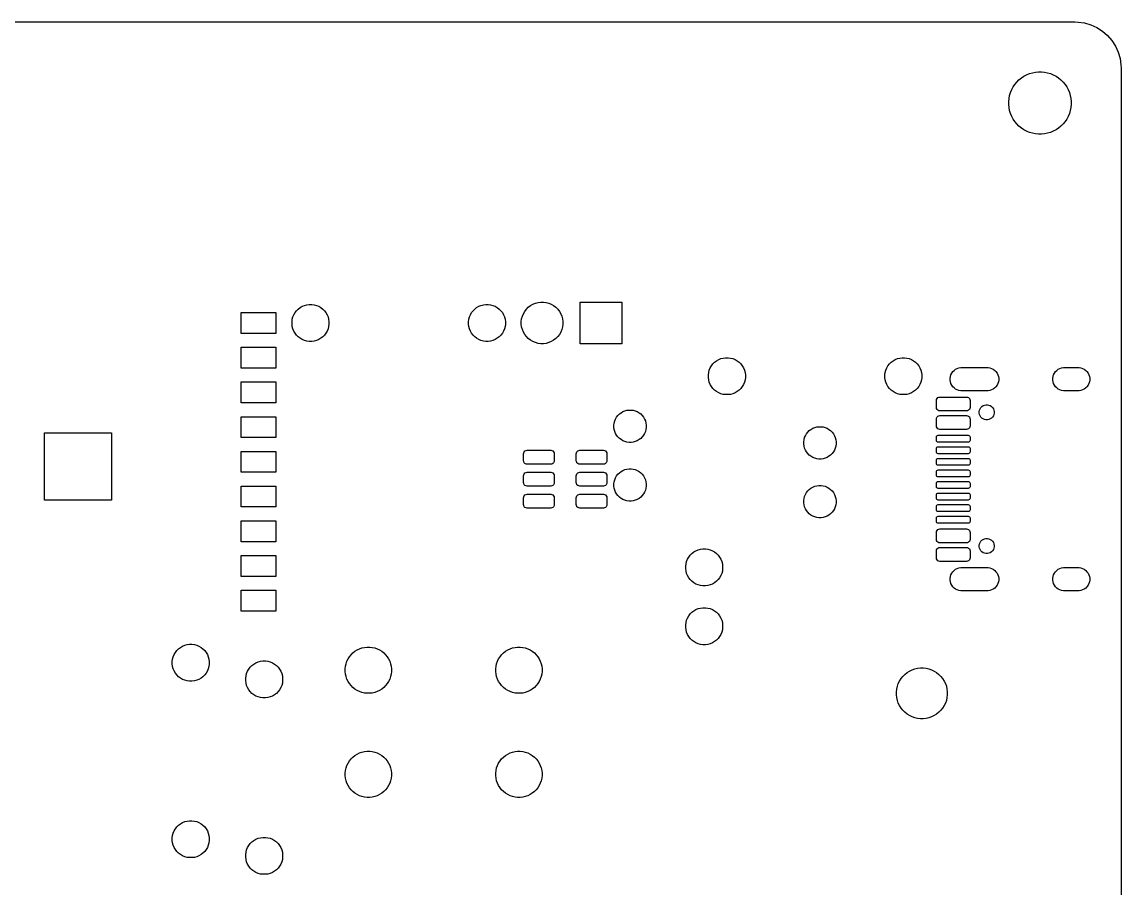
# Model space of a CAD drawing. Header units: millimetres. Extents: x 0 to 90, y 0 to 72.
# Drawn here: x 42.54 to 90, y 34.59 to 72 of the extents above; entities that cross this region are included whole.
import ezdxf

# ---------------------------------------------------------------- set-up
doc = ezdxf.new("R2010")
doc.units = ezdxf.units.MM
doc.layers.add('MASK_OPEN', color=1, linetype='CONTINUOUS')
doc.layers.add('REFERENCE', color=2, linetype='CONTINUOUS')

msp = doc.modelspace()

# ---------------------------------------------------------------- linework, layer by layer
at = {"layer": 'MASK_OPEN'}
for points in [[(86.6981, 69.8354), (86.828, 69.8095), (86.9548, 69.7711), (87.0772, 69.7204), (87.194, 69.6579), (87.3042, 69.5843), (87.4066, 69.5003), (87.5003, 69.4066), (87.5843, 69.3042), (87.6579, 69.194), (87.7204, 69.0772), (87.7711, 68.9548), (87.8095, 68.828), (87.8354, 68.6981), (87.8484, 68.5662), (87.8484, 68.4338), (87.8354, 68.3019), (87.8095, 68.172), (87.7711, 68.0452), (87.7204, 67.9228), (87.6579, 67.806), (87.5843, 67.6958), (87.5003, 67.5934), (87.4066, 67.4997), (87.3042, 67.4157), (87.194, 67.3421), (87.0772, 67.2796), (86.9548, 67.2289), (86.828, 67.1905), (86.6981, 67.1646), (86.5662, 67.1516), (86.4338, 67.1516), (86.3019, 67.1646), (86.172, 67.1905), (86.0452, 67.2289), (85.9228, 67.2796), (85.806, 67.3421), (85.6958, 67.4157), (85.5934, 67.4997), (85.4997, 67.5934), (85.4157, 67.6958), (85.3421, 67.806), (85.2796, 67.9228), (85.2289, 68.0452), (85.1905, 68.172), (85.1646, 68.3019), (85.1516, 68.4338), (85.1516, 68.5662), (85.1646, 68.6981), (85.1905, 68.828), (85.2289, 68.9548), (85.2796, 69.0772), (85.3421, 69.194), (85.4157, 69.3042), (85.4997, 69.4066), (85.5934, 69.5003), (85.6958, 69.5843), (85.806, 69.6579), (85.9228, 69.7204), (86.0452, 69.7711), (86.172, 69.8095), (86.3019, 69.8354), (86.4338, 69.8484), (86.5662, 69.8484)], [(55.1561, 59.7846), (55.2572, 59.7575), (55.3538, 59.7175), (55.4445, 59.6652), (55.5275, 59.6015), (55.6015, 59.5275), (55.6652, 59.4445), (55.7175, 59.3538), (55.7575, 59.2572), (55.7846, 59.1561), (55.7983, 59.0523), (55.7983, 58.9477), (55.7846, 58.8439), (55.7575, 58.7428), (55.7175, 58.6462), (55.6652, 58.5555), (55.6015, 58.4725), (55.5275, 58.3985), (55.4445, 58.3348), (55.3538, 58.2825), (55.2572, 58.2425), (55.1561, 58.2154), (55.0523, 58.2017), (54.9477, 58.2017), (54.8439, 58.2154), (54.7428, 58.2425), (54.6462, 58.2825), (54.5555, 58.3348), (54.4725, 58.3985), (54.3985, 58.4725), (54.3348, 58.5555), (54.2825, 58.6462), (54.2425, 58.7428), (54.2154, 58.8439), (54.2017, 58.9477), (54.2017, 59.0523), (54.2154, 59.1561), (54.2425, 59.2572), (54.2825, 59.3538), (54.3348, 59.4445), (54.3985, 59.5275), (54.4725, 59.6015), (54.5555, 59.6652), (54.6462, 59.7175), (54.7428, 59.7575), (54.8439, 59.7846), (54.9477, 59.7983), (55.0523, 59.7983)], [(62.7761, 59.7846), (62.8772, 59.7575), (62.9738, 59.7175), (63.0645, 59.6652), (63.1475, 59.6015), (63.2215, 59.5275), (63.2852, 59.4445), (63.3375, 59.3538), (63.3775, 59.2572), (63.4046, 59.1561), (63.4183, 59.0523), (63.4183, 58.9477), (63.4046, 58.8439), (63.3775, 58.7428), (63.3375, 58.6462), (63.2852, 58.5555), (63.2215, 58.4725), (63.1475, 58.3985), (63.0645, 58.3348), (62.9738, 58.2825), (62.8772, 58.2425), (62.7761, 58.2154), (62.6723, 58.2017), (62.5677, 58.2017), (62.4639, 58.2154), (62.3628, 58.2425), (62.2662, 58.2825), (62.1755, 58.3348), (62.0925, 58.3985), (62.0185, 58.4725), (61.9548, 58.5555), (61.9025, 58.6462), (61.8625, 58.7428), (61.8354, 58.8439), (61.8217, 58.9477), (61.8217, 59.0523), (61.8354, 59.1561), (61.8625, 59.2572), (61.9025, 59.3538), (61.9548, 59.4445), (62.0185, 59.5275), (62.0925, 59.6015), (62.1755, 59.6652), (62.2662, 59.7175), (62.3628, 59.7575), (62.4639, 59.7846), (62.5677, 59.7983), (62.6723, 59.7983)], [(65.1756, 59.8827), (65.2893, 59.8522), (65.3981, 59.8072), (65.5, 59.7483), (65.5934, 59.6767), (65.6767, 59.5934), (65.7483, 59.5), (65.8072, 59.3981), (65.8522, 59.2893), (65.8827, 59.1756), (65.8981, 59.0589), (65.8981, 58.9411), (65.8827, 58.8244), (65.8522, 58.7107), (65.8072, 58.6019), (65.7483, 58.5), (65.6767, 58.4066), (65.5934, 58.3233), (65.5, 58.2517), (65.3981, 58.1928), (65.2893, 58.1478), (65.1756, 58.1173), (65.0589, 58.1019), (64.9411, 58.1019), (64.8244, 58.1173), (64.7107, 58.1478), (64.6019, 58.1928), (64.5, 58.2517), (64.4066, 58.3233), (64.3233, 58.4066), (64.2517, 58.5), (64.1928, 58.6019), (64.1478, 58.7107), (64.1173, 58.8244), (64.1019, 58.9411), (64.1019, 59.0589), (64.1173, 59.1756), (64.1478, 59.2893), (64.1928, 59.3981), (64.2517, 59.5), (64.3233, 59.5934), (64.4066, 59.6767), (64.5, 59.7483), (64.6019, 59.8072), (64.7107, 59.8522), (64.8244, 59.8827), (64.9411, 59.8981), (65.0589, 59.8981)], [(68.44, 58.1), (66.64, 58.1), (66.64, 59.9), (68.44, 59.9)], [(53.5, 58.55), (52, 58.55), (52, 59.45), (53.5, 59.45)], [(53.5, 57.05), (52, 57.05), (52, 57.95), (53.5, 57.95)], [(73.1361, 57.4846), (73.2372, 57.4575), (73.3338, 57.4175), (73.4245, 57.3652), (73.5075, 57.3015), (73.5815, 57.2275), (73.6452, 57.1445), (73.6975, 57.0538), (73.7375, 56.9572), (73.7646, 56.8561), (73.7783, 56.7523), (73.7783, 56.6477), (73.7646, 56.5439), (73.7375, 56.4428), (73.6975, 56.3462), (73.6452, 56.2555), (73.5815, 56.1725), (73.5075, 56.0985), (73.4245, 56.0348), (73.3338, 55.9825), (73.2372, 55.9425), (73.1361, 55.9154), (73.0323, 55.9017), (72.9277, 55.9017), (72.8239, 55.9154), (72.7228, 55.9425), (72.6262, 55.9825), (72.5355, 56.0348), (72.4525, 56.0985), (72.3785, 56.1725), (72.3148, 56.2555), (72.2625, 56.3462), (72.2225, 56.4428), (72.1954, 56.5439), (72.1817, 56.6477), (72.1817, 56.7523), (72.1954, 56.8561), (72.2225, 56.9572), (72.2625, 57.0538), (72.3148, 57.1445), (72.3785, 57.2275), (72.4525, 57.3015), (72.5355, 57.3652), (72.6262, 57.4175), (72.7228, 57.4575), (72.8239, 57.4846), (72.9277, 57.4983), (73.0323, 57.4983)], [(80.7561, 57.4846), (80.8572, 57.4575), (80.9538, 57.4175), (81.0445, 57.3652), (81.1275, 57.3015), (81.2015, 57.2275), (81.2652, 57.1445), (81.3175, 57.0538), (81.3575, 56.9572), (81.3846, 56.8561), (81.3983, 56.7523), (81.3983, 56.6477), (81.3846, 56.5439), (81.3575, 56.4428), (81.3175, 56.3462), (81.2652, 56.2555), (81.2015, 56.1725), (81.1275, 56.0985), (81.0445, 56.0348), (80.9538, 55.9825), (80.8572, 55.9425), (80.7561, 55.9154), (80.6523, 55.9017), (80.5477, 55.9017), (80.4439, 55.9154), (80.3428, 55.9425), (80.2462, 55.9825), (80.1555, 56.0348), (80.0725, 56.0985), (79.9985, 56.1725), (79.9348, 56.2555), (79.8825, 56.3462), (79.8425, 56.4428), (79.8154, 56.5439), (79.8017, 56.6477), (79.8017, 56.7523), (79.8154, 56.8561), (79.8425, 56.9572), (79.8825, 57.0538), (79.9348, 57.1445), (79.9985, 57.2275), (80.0725, 57.3015), (80.1555, 57.3652), (80.2462, 57.4175), (80.3428, 57.4575), (80.4439, 57.4846), (80.5477, 57.4983), (80.6523, 57.4983)], [(84.2592, 57.0685), (84.3367, 57.0562), (84.4113, 57.0319), (84.4812, 56.9963), (84.5447, 56.9502), (84.6002, 56.8947), (84.6463, 56.8312), (84.6819, 56.7613), (84.7062, 56.6867), (84.7185, 56.6092), (84.7185, 56.5308), (84.7062, 56.4533), (84.6819, 56.3787), (84.6463, 56.3088), (84.6002, 56.2453), (84.5447, 56.1898), (84.4812, 56.1437), (84.4113, 56.1081), (84.3367, 56.0838), (84.2592, 56.0715), (84.22, 56.07), (83.12, 56.07), (83.0808, 56.0715), (83.0033, 56.0838), (82.9287, 56.1081), (82.8588, 56.1437), (82.7953, 56.1898), (82.7398, 56.2453), (82.6937, 56.3088), (82.6581, 56.3787), (82.6338, 56.4533), (82.6215, 56.5308), (82.6215, 56.6092), (82.6338, 56.6867), (82.6581, 56.7613), (82.6937, 56.8312), (82.7398, 56.8947), (82.7953, 56.9502), (82.8588, 56.9963), (82.9287, 57.0319), (83.0033, 57.0562), (83.0808, 57.0685), (83.12, 57.07), (84.22, 57.07)], [(88.1892, 57.0685), (88.2667, 57.0562), (88.3413, 57.0319), (88.4112, 56.9963), (88.4747, 56.9502), (88.5302, 56.8947), (88.5763, 56.8312), (88.6119, 56.7613), (88.6362, 56.6867), (88.6485, 56.6092), (88.6485, 56.5308), (88.6362, 56.4533), (88.6119, 56.3787), (88.5763, 56.3088), (88.5302, 56.2453), (88.4747, 56.1898), (88.4112, 56.1437), (88.3413, 56.1081), (88.2667, 56.0838), (88.1892, 56.0715), (88.15, 56.07), (87.55, 56.07), (87.5108, 56.0715), (87.4333, 56.0838), (87.3587, 56.1081), (87.2888, 56.1437), (87.2253, 56.1898), (87.1698, 56.2453), (87.1237, 56.3088), (87.0881, 56.3787), (87.0638, 56.4533), (87.0515, 56.5308), (87.0515, 56.6092), (87.0638, 56.6867), (87.0881, 56.7613), (87.1237, 56.8312), (87.1698, 56.8947), (87.2253, 56.9502), (87.2888, 56.9963), (87.3587, 57.0319), (87.4333, 57.0562), (87.5108, 57.0685), (87.55, 57.07), (88.15, 57.07)], [(53.5, 55.55), (52, 55.55), (52, 56.45), (53.5, 56.45)], [(83.3728, 55.7938), (83.4172, 55.7721), (83.4521, 55.7372), (83.4738, 55.6928), (83.48, 55.65), (83.48, 55.35), (83.4738, 55.3072), (83.4521, 55.2628), (83.4172, 55.2279), (83.3728, 55.2062), (83.33, 55.2), (82.18, 55.2), (82.1372, 55.2062), (82.0928, 55.2279), (82.0579, 55.2628), (82.0362, 55.3072), (82.03, 55.35), (82.03, 55.65), (82.0362, 55.6928), (82.0579, 55.7372), (82.0928, 55.7721), (82.1372, 55.7938), (82.18, 55.8), (83.33, 55.8)], [(68.9366, 55.2266), (69.025, 55.2029), (69.1096, 55.1678), (69.1889, 55.122), (69.2615, 55.0663), (69.3263, 55.0015), (69.382, 54.9289), (69.4278, 54.8496), (69.4629, 54.765), (69.4865, 54.6766), (69.4985, 54.5858), (69.4985, 54.4942), (69.4865, 54.4034), (69.4629, 54.315), (69.4278, 54.2304), (69.382, 54.1511), (69.3263, 54.0785), (69.2615, 54.0137), (69.1889, 53.958), (69.1096, 53.9122), (69.025, 53.8771), (68.9366, 53.8534), (68.8458, 53.8415), (68.7542, 53.8415), (68.6634, 53.8534), (68.575, 53.8771), (68.4904, 53.9122), (68.4111, 53.958), (68.3385, 54.0137), (68.2737, 54.0785), (68.218, 54.1511), (68.1722, 54.2304), (68.1371, 54.315), (68.1135, 54.4034), (68.1015, 54.4942), (68.1015, 54.5858), (68.1135, 54.6766), (68.1371, 54.765), (68.1722, 54.8496), (68.218, 54.9289), (68.2737, 55.0015), (68.3385, 55.0663), (68.4111, 55.122), (68.4904, 55.1678), (68.575, 55.2029), (68.6634, 55.2266), (68.7542, 55.2385), (68.8458, 55.2385)], [(84.2943, 55.451), (84.3532, 55.4266), (84.4062, 55.3912), (84.4512, 55.3462), (84.4866, 55.2932), (84.511, 55.2343), (84.5234, 55.1719), (84.5234, 55.1081), (84.511, 55.0457), (84.4866, 54.9868), (84.4512, 54.9338), (84.4062, 54.8888), (84.3532, 54.8534), (84.2943, 54.829), (84.2319, 54.8166), (84.1681, 54.8166), (84.1057, 54.829), (84.0468, 54.8534), (83.9938, 54.8888), (83.9488, 54.9338), (83.9134, 54.9868), (83.889, 55.0457), (83.8766, 55.1081), (83.8766, 55.1719), (83.889, 55.2343), (83.9134, 55.2932), (83.9488, 55.3462), (83.9938, 55.3912), (84.0468, 55.4266), (84.1057, 55.451), (84.1681, 55.4634), (84.2319, 55.4634)], [(53.5, 54.05), (52, 54.05), (52, 54.95), (53.5, 54.95)], [(83.3728, 54.9938), (83.4172, 54.9721), (83.4521, 54.9372), (83.4738, 54.8928), (83.48, 54.85), (83.48, 54.55), (83.4738, 54.5072), (83.4521, 54.4628), (83.4172, 54.4279), (83.3728, 54.4062), (83.33, 54.4), (82.18, 54.4), (82.1372, 54.4062), (82.0928, 54.4279), (82.0579, 54.4628), (82.0362, 54.5072), (82.03, 54.55), (82.03, 54.85), (82.0362, 54.8928), (82.0579, 54.9372), (82.0928, 54.9721), (82.1372, 54.9938), (82.18, 55), (83.33, 55)], [(46.41, 51.35), (43.51, 51.35), (43.51, 54.25), (46.41, 54.25)], [(77.1366, 54.5066), (77.225, 54.4829), (77.3096, 54.4478), (77.3889, 54.402), (77.4615, 54.3463), (77.5263, 54.2815), (77.582, 54.2089), (77.6278, 54.1296), (77.6629, 54.045), (77.6866, 53.9566), (77.6985, 53.8658), (77.6985, 53.7742), (77.6866, 53.6834), (77.6629, 53.595), (77.6278, 53.5104), (77.582, 53.4311), (77.5263, 53.3585), (77.4615, 53.2937), (77.3889, 53.238), (77.3096, 53.1922), (77.225, 53.1571), (77.1366, 53.1334), (77.0458, 53.1215), (76.9542, 53.1215), (76.8634, 53.1334), (76.775, 53.1571), (76.6904, 53.1922), (76.6111, 53.238), (76.5385, 53.2937), (76.4737, 53.3585), (76.418, 53.4311), (76.3722, 53.5104), (76.3371, 53.595), (76.3134, 53.6834), (76.3015, 53.7742), (76.3015, 53.8658), (76.3134, 53.9566), (76.3371, 54.045), (76.3722, 54.1296), (76.418, 54.2089), (76.4737, 54.2815), (76.5385, 54.3463), (76.6111, 54.402), (76.6904, 54.4478), (76.775, 54.4829), (76.8634, 54.5066), (76.9542, 54.5185), (77.0458, 54.5185)], [(83.4337, 54.1443), (83.458, 54.128), (83.4743, 54.1037), (83.48, 54.075), (83.48, 53.925), (83.4743, 53.8963), (83.458, 53.872), (83.4337, 53.8557), (83.405, 53.85), (82.105, 53.85), (82.0763, 53.8557), (82.052, 53.872), (82.0357, 53.8963), (82.03, 53.925), (82.03, 54.075), (82.0357, 54.1037), (82.052, 54.128), (82.0763, 54.1443), (82.105, 54.15), (83.405, 54.15)], [(83.4337, 53.6443), (83.458, 53.628), (83.4743, 53.6037), (83.48, 53.575), (83.48, 53.425), (83.4743, 53.3963), (83.458, 53.372), (83.4337, 53.3557), (83.405, 53.35), (82.105, 53.35), (82.0763, 53.3557), (82.052, 53.372), (82.0357, 53.3963), (82.03, 53.425), (82.03, 53.575), (82.0357, 53.6037), (82.052, 53.628), (82.0763, 53.6443), (82.105, 53.65), (83.405, 53.65)], [(53.5, 52.55), (52, 52.55), (52, 53.45), (53.5, 53.45)], [(65.4178, 53.4938), (65.4622, 53.4721), (65.4971, 53.4372), (65.5188, 53.3928), (65.525, 53.35), (65.525, 53.05), (65.5188, 53.0072), (65.4971, 52.9628), (65.4622, 52.9279), (65.4178, 52.9062), (65.375, 52.9), (64.35, 52.9), (64.3072, 52.9062), (64.2628, 52.9279), (64.2279, 52.9628), (64.2062, 53.0072), (64.2, 53.05), (64.2, 53.35), (64.2062, 53.3928), (64.2279, 53.4372), (64.2628, 53.4721), (64.3072, 53.4938), (64.35, 53.5), (65.375, 53.5)], [(67.6928, 53.4938), (67.7372, 53.4721), (67.7721, 53.4372), (67.7938, 53.3928), (67.8, 53.35), (67.8, 53.05), (67.7938, 53.0072), (67.7721, 52.9628), (67.7372, 52.9279), (67.6928, 52.9062), (67.65, 52.9), (66.625, 52.9), (66.5822, 52.9062), (66.5378, 52.9279), (66.5029, 52.9628), (66.4812, 53.0072), (66.475, 53.05), (66.475, 53.35), (66.4812, 53.3928), (66.5029, 53.4372), (66.5378, 53.4721), (66.5822, 53.4938), (66.625, 53.5), (67.65, 53.5)], [(68.9366, 52.6865), (69.025, 52.6629), (69.1096, 52.6278), (69.1889, 52.582), (69.2615, 52.5263), (69.3263, 52.4615), (69.382, 52.3889), (69.4278, 52.3096), (69.4629, 52.225), (69.4865, 52.1366), (69.4985, 52.0458), (69.4985, 51.9542), (69.4865, 51.8634), (69.4629, 51.775), (69.4278, 51.6904), (69.382, 51.6111), (69.3263, 51.5385), (69.2615, 51.4737), (69.1889, 51.418), (69.1096, 51.3722), (69.025, 51.3371), (68.9366, 51.3135), (68.8458, 51.3015), (68.7542, 51.3015), (68.6634, 51.3135), (68.575, 51.3371), (68.4904, 51.3722), (68.4111, 51.418), (68.3385, 51.4737), (68.2737, 51.5385), (68.218, 51.6111), (68.1722, 51.6904), (68.1371, 51.775), (68.1135, 51.8634), (68.1015, 51.9542), (68.1015, 52.0458), (68.1135, 52.1366), (68.1371, 52.225), (68.1722, 52.3096), (68.218, 52.3889), (68.2737, 52.4615), (68.3385, 52.5263), (68.4111, 52.582), (68.4904, 52.6278), (68.575, 52.6629), (68.6634, 52.6865), (68.7542, 52.6985), (68.8458, 52.6985)], [(83.4337, 53.1443), (83.458, 53.128), (83.4743, 53.1037), (83.48, 53.075), (83.48, 52.925), (83.4743, 52.8963), (83.458, 52.872), (83.4337, 52.8557), (83.405, 52.85), (82.105, 52.85), (82.0763, 52.8557), (82.052, 52.872), (82.0357, 52.8963), (82.03, 52.925), (82.03, 53.075), (82.0357, 53.1037), (82.052, 53.128), (82.0763, 53.1443), (82.105, 53.15), (83.405, 53.15)], [(65.4178, 52.5438), (65.4622, 52.5221), (65.4971, 52.4872), (65.5188, 52.4428), (65.525, 52.4), (65.525, 52.1), (65.5188, 52.0572), (65.4971, 52.0128), (65.4622, 51.9779), (65.4178, 51.9562), (65.375, 51.95), (64.35, 51.95), (64.3072, 51.9562), (64.2628, 51.9779), (64.2279, 52.0128), (64.2062, 52.0572), (64.2, 52.1), (64.2, 52.4), (64.2062, 52.4428), (64.2279, 52.4872), (64.2628, 52.5221), (64.3072, 52.5438), (64.35, 52.55), (65.375, 52.55)], [(67.6928, 52.5438), (67.7372, 52.5221), (67.7721, 52.4872), (67.7938, 52.4428), (67.8, 52.4), (67.8, 52.1), (67.7938, 52.0572), (67.7721, 52.0128), (67.7372, 51.9779), (67.6928, 51.9562), (67.65, 51.95), (66.625, 51.95), (66.5822, 51.9562), (66.5378, 51.9779), (66.5029, 52.0128), (66.4812, 52.0572), (66.475, 52.1), (66.475, 52.4), (66.4812, 52.4428), (66.5029, 52.4872), (66.5378, 52.5221), (66.5822, 52.5438), (66.625, 52.55), (67.65, 52.55)], [(83.4337, 52.6443), (83.458, 52.628), (83.4743, 52.6037), (83.48, 52.575), (83.48, 52.425), (83.4743, 52.3963), (83.458, 52.372), (83.4337, 52.3557), (83.405, 52.35), (82.105, 52.35), (82.0763, 52.3557), (82.052, 52.372), (82.0357, 52.3963), (82.03, 52.425), (82.03, 52.575), (82.0357, 52.6037), (82.052, 52.628), (82.0763, 52.6443), (82.105, 52.65), (83.405, 52.65)], [(53.5, 51.05), (52, 51.05), (52, 51.95), (53.5, 51.95)], [(77.1366, 51.9665), (77.225, 51.9429), (77.3096, 51.9078), (77.3889, 51.862), (77.4615, 51.8063), (77.5263, 51.7415), (77.582, 51.6689), (77.6278, 51.5896), (77.6629, 51.505), (77.6866, 51.4166), (77.6985, 51.3258), (77.6985, 51.2342), (77.6866, 51.1434), (77.6629, 51.055), (77.6278, 50.9704), (77.582, 50.8911), (77.5263, 50.8185), (77.4615, 50.7537), (77.3889, 50.698), (77.3096, 50.6522), (77.225, 50.6171), (77.1366, 50.5935), (77.0458, 50.5815), (76.9542, 50.5815), (76.8634, 50.5935), (76.775, 50.6171), (76.6904, 50.6522), (76.6111, 50.698), (76.5385, 50.7537), (76.4737, 50.8185), (76.418, 50.8911), (76.3722, 50.9704), (76.3371, 51.055), (76.3134, 51.1434), (76.3015, 51.2342), (76.3015, 51.3258), (76.3134, 51.4166), (76.3371, 51.505), (76.3722, 51.5896), (76.418, 51.6689), (76.4737, 51.7415), (76.5385, 51.8063), (76.6111, 51.862), (76.6904, 51.9078), (76.775, 51.9429), (76.8634, 51.9665), (76.9542, 51.9785), (77.0458, 51.9785)], [(83.4337, 52.1443), (83.458, 52.128), (83.4743, 52.1037), (83.48, 52.075), (83.48, 51.925), (83.4743, 51.8963), (83.458, 51.872), (83.4337, 51.8557), (83.405, 51.85), (82.105, 51.85), (82.0763, 51.8557), (82.052, 51.872), (82.0357, 51.8963), (82.03, 51.925), (82.03, 52.075), (82.0357, 52.1037), (82.052, 52.128), (82.0763, 52.1443), (82.105, 52.15), (83.405, 52.15)], [(65.4178, 51.5938), (65.4622, 51.5721), (65.4971, 51.5372), (65.5188, 51.4928), (65.525, 51.45), (65.525, 51.15), (65.5188, 51.1072), (65.4971, 51.0628), (65.4622, 51.0279), (65.4178, 51.0062), (65.375, 51), (64.35, 51), (64.3072, 51.0062), (64.2628, 51.0279), (64.2279, 51.0628), (64.2062, 51.1072), (64.2, 51.15), (64.2, 51.45), (64.2062, 51.4928), (64.2279, 51.5372), (64.2628, 51.5721), (64.3072, 51.5938), (64.35, 51.6), (65.375, 51.6)], [(67.6928, 51.5938), (67.7372, 51.5721), (67.7721, 51.5372), (67.7938, 51.4928), (67.8, 51.45), (67.8, 51.15), (67.7938, 51.1072), (67.7721, 51.0628), (67.7372, 51.0279), (67.6928, 51.0062), (67.65, 51), (66.625, 51), (66.5822, 51.0062), (66.5378, 51.0279), (66.5029, 51.0628), (66.4812, 51.1072), (66.475, 51.15), (66.475, 51.45), (66.4812, 51.4928), (66.5029, 51.5372), (66.5378, 51.5721), (66.5822, 51.5938), (66.625, 51.6), (67.65, 51.6)], [(83.4337, 51.6443), (83.458, 51.628), (83.4743, 51.6037), (83.48, 51.575), (83.48, 51.425), (83.4743, 51.3963), (83.458, 51.372), (83.4337, 51.3557), (83.405, 51.35), (82.105, 51.35), (82.0763, 51.3557), (82.052, 51.372), (82.0357, 51.3963), (82.03, 51.425), (82.03, 51.575), (82.0357, 51.6037), (82.052, 51.628), (82.0763, 51.6443), (82.105, 51.65), (83.405, 51.65)], [(83.4337, 51.1443), (83.458, 51.128), (83.4743, 51.1037), (83.48, 51.075), (83.48, 50.925), (83.4743, 50.8963), (83.458, 50.872), (83.4337, 50.8557), (83.405, 50.85), (82.105, 50.85), (82.0763, 50.8557), (82.052, 50.872), (82.0357, 50.8963), (82.03, 50.925), (82.03, 51.075), (82.0357, 51.1037), (82.052, 51.128), (82.0763, 51.1443), (82.105, 51.15), (83.405, 51.15)], [(53.5, 49.55), (52, 49.55), (52, 50.45), (53.5, 50.45)], [(83.4337, 50.6443), (83.458, 50.628), (83.4743, 50.6037), (83.48, 50.575), (83.48, 50.425), (83.4743, 50.3963), (83.458, 50.372), (83.4337, 50.3557), (83.405, 50.35), (82.105, 50.35), (82.0763, 50.3557), (82.052, 50.372), (82.0357, 50.3963), (82.03, 50.425), (82.03, 50.575), (82.0357, 50.6037), (82.052, 50.628), (82.0763, 50.6443), (82.105, 50.65), (83.405, 50.65)], [(83.3728, 50.0938), (83.4172, 50.0721), (83.4521, 50.0372), (83.4738, 49.9928), (83.48, 49.95), (83.48, 49.65), (83.4738, 49.6072), (83.4521, 49.5628), (83.4172, 49.5279), (83.3728, 49.5062), (83.33, 49.5), (82.18, 49.5), (82.1372, 49.5062), (82.0928, 49.5279), (82.0579, 49.5628), (82.0362, 49.6072), (82.03, 49.65), (82.03, 49.95), (82.0362, 49.9928), (82.0579, 50.0372), (82.0928, 50.0721), (82.1372, 50.0938), (82.18, 50.1), (83.33, 50.1)], [(84.2943, 49.671), (84.3532, 49.6466), (84.4062, 49.6112), (84.4512, 49.5662), (84.4866, 49.5132), (84.511, 49.4543), (84.5234, 49.3919), (84.5234, 49.3281), (84.511, 49.2657), (84.4866, 49.2068), (84.4512, 49.1538), (84.4062, 49.1088), (84.3532, 49.0734), (84.2943, 49.049), (84.2319, 49.0366), (84.1681, 49.0366), (84.1057, 49.049), (84.0468, 49.0734), (83.9938, 49.1088), (83.9488, 49.1538), (83.9134, 49.2068), (83.889, 49.2657), (83.8766, 49.3281), (83.8766, 49.3919), (83.889, 49.4543), (83.9134, 49.5132), (83.9488, 49.5662), (83.9938, 49.6112), (84.0468, 49.6466), (84.1057, 49.671), (84.1681, 49.6834), (84.2319, 49.6834)], [(53.5, 48.05), (52, 48.05), (52, 48.95), (53.5, 48.95)], [(72.1561, 49.2246), (72.2572, 49.1975), (72.3538, 49.1575), (72.4445, 49.1052), (72.5275, 49.0415), (72.6015, 48.9675), (72.6652, 48.8845), (72.7175, 48.7938), (72.7575, 48.6972), (72.7846, 48.5961), (72.7983, 48.4923), (72.7983, 48.3877), (72.7846, 48.2839), (72.7575, 48.1828), (72.7175, 48.0862), (72.6652, 47.9955), (72.6015, 47.9125), (72.5275, 47.8385), (72.4445, 47.7748), (72.3538, 47.7225), (72.2572, 47.6825), (72.1561, 47.6554), (72.0523, 47.6417), (71.9477, 47.6417), (71.8439, 47.6554), (71.7428, 47.6825), (71.6462, 47.7225), (71.5555, 47.7748), (71.4725, 47.8385), (71.3985, 47.9125), (71.3348, 47.9955), (71.2825, 48.0862), (71.2425, 48.1828), (71.2154, 48.2839), (71.2017, 48.3877), (71.2017, 48.4923), (71.2154, 48.5961), (71.2425, 48.6972), (71.2825, 48.7938), (71.3348, 48.8845), (71.3985, 48.9675), (71.4725, 49.0415), (71.5555, 49.1052), (71.6462, 49.1575), (71.7428, 49.1975), (71.8439, 49.2246), (71.9477, 49.2383), (72.0523, 49.2383)], [(83.3728, 49.2938), (83.4172, 49.2721), (83.4521, 49.2372), (83.4738, 49.1928), (83.48, 49.15), (83.48, 48.85), (83.4738, 48.8072), (83.4521, 48.7628), (83.4172, 48.7279), (83.3728, 48.7062), (83.33, 48.7), (82.18, 48.7), (82.1372, 48.7062), (82.0928, 48.7279), (82.0579, 48.7628), (82.0362, 48.8072), (82.03, 48.85), (82.03, 49.15), (82.0362, 49.1928), (82.0579, 49.2372), (82.0928, 49.2721), (82.1372, 49.2938), (82.18, 49.3), (83.33, 49.3)], [(84.2592, 48.4285), (84.3367, 48.4162), (84.4113, 48.3919), (84.4812, 48.3563), (84.5447, 48.3102), (84.6002, 48.2547), (84.6463, 48.1912), (84.6819, 48.1213), (84.7062, 48.0467), (84.7185, 47.9692), (84.7185, 47.8908), (84.7062, 47.8133), (84.6819, 47.7387), (84.6463, 47.6688), (84.6002, 47.6053), (84.5447, 47.5498), (84.4812, 47.5037), (84.4113, 47.4681), (84.3367, 47.4438), (84.2592, 47.4315), (84.22, 47.43), (83.12, 47.43), (83.0808, 47.4315), (83.0033, 47.4438), (82.9287, 47.4681), (82.8588, 47.5037), (82.7953, 47.5498), (82.7398, 47.6053), (82.6937, 47.6688), (82.6581, 47.7387), (82.6338, 47.8133), (82.6215, 47.8908), (82.6215, 47.9692), (82.6338, 48.0467), (82.6581, 48.1213), (82.6937, 48.1912), (82.7398, 48.2547), (82.7953, 48.3102), (82.8588, 48.3563), (82.9287, 48.3919), (83.0033, 48.4162), (83.0808, 48.4285), (83.12, 48.43), (84.22, 48.43)], [(88.1892, 48.4285), (88.2667, 48.4162), (88.3413, 48.3919), (88.4112, 48.3563), (88.4747, 48.3102), (88.5302, 48.2547), (88.5763, 48.1912), (88.6119, 48.1213), (88.6362, 48.0467), (88.6485, 47.9692), (88.6485, 47.8908), (88.6362, 47.8133), (88.6119, 47.7387), (88.5763, 47.6688), (88.5302, 47.6053), (88.4747, 47.5498), (88.4112, 47.5037), (88.3413, 47.4681), (88.2667, 47.4438), (88.1892, 47.4315), (88.15, 47.43), (87.55, 47.43), (87.5108, 47.4315), (87.4333, 47.4438), (87.3587, 47.4681), (87.2888, 47.5037), (87.2253, 47.5498), (87.1698, 47.6053), (87.1237, 47.6688), (87.0881, 47.7387), (87.0638, 47.8133), (87.0515, 47.8908), (87.0515, 47.9692), (87.0638, 48.0467), (87.0881, 48.1213), (87.1237, 48.1912), (87.1698, 48.2547), (87.2253, 48.3102), (87.2888, 48.3563), (87.3587, 48.3919), (87.4333, 48.4162), (87.5108, 48.4285), (87.55, 48.43), (88.15, 48.43)], [(53.5, 46.55), (52, 46.55), (52, 47.45), (53.5, 47.45)], [(72.1561, 46.6846), (72.2572, 46.6575), (72.3538, 46.6175), (72.4445, 46.5652), (72.5275, 46.5015), (72.6015, 46.4275), (72.6652, 46.3445), (72.7175, 46.2538), (72.7575, 46.1572), (72.7846, 46.0561), (72.7983, 45.9523), (72.7983, 45.8477), (72.7846, 45.7439), (72.7575, 45.6428), (72.7175, 45.5462), (72.6652, 45.4555), (72.6015, 45.3725), (72.5275, 45.2985), (72.4445, 45.2348), (72.3538, 45.1825), (72.2572, 45.1425), (72.1561, 45.1154), (72.0523, 45.1017), (71.9477, 45.1017), (71.8439, 45.1154), (71.7428, 45.1425), (71.6462, 45.1825), (71.5555, 45.2348), (71.4725, 45.2985), (71.3985, 45.3725), (71.3348, 45.4555), (71.2825, 45.5462), (71.2425, 45.6428), (71.2154, 45.7439), (71.2017, 45.8477), (71.2017, 45.9523), (71.2154, 46.0561), (71.2425, 46.1572), (71.2825, 46.2538), (71.3348, 46.3445), (71.3985, 46.4275), (71.4725, 46.5015), (71.5555, 46.5652), (71.6462, 46.6175), (71.7428, 46.6575), (71.8439, 46.6846), (71.9477, 46.6983), (72.0523, 46.6983)], [(49.9861, 45.1046), (50.0872, 45.0775), (50.1838, 45.0375), (50.2745, 44.9852), (50.3575, 44.9215), (50.4315, 44.8475), (50.4952, 44.7645), (50.5475, 44.6738), (50.5875, 44.5772), (50.6146, 44.4761), (50.6283, 44.3723), (50.6283, 44.2677), (50.6146, 44.1639), (50.5875, 44.0628), (50.5475, 43.9662), (50.4952, 43.8755), (50.4315, 43.7925), (50.3575, 43.7185), (50.2745, 43.6548), (50.1838, 43.6025), (50.0872, 43.5625), (49.9861, 43.5354), (49.8823, 43.5217), (49.7777, 43.5217), (49.6739, 43.5354), (49.5728, 43.5625), (49.4762, 43.6025), (49.3855, 43.6548), (49.3025, 43.7185), (49.2285, 43.7925), (49.1648, 43.8755), (49.1125, 43.9662), (49.0725, 44.0628), (49.0454, 44.1639), (49.0317, 44.2677), (49.0317, 44.3723), (49.0454, 44.4761), (49.0725, 44.5772), (49.1125, 44.6738), (49.1648, 44.7645), (49.2285, 44.8475), (49.3025, 44.9215), (49.3855, 44.9852), (49.4762, 45.0375), (49.5728, 45.0775), (49.6739, 45.1046), (49.7777, 45.1183), (49.8823, 45.1183)], [(57.6675, 44.9859), (57.7768, 44.9609), (57.8827, 44.9239), (57.9837, 44.8752), (58.0787, 44.8156), (58.1663, 44.7456), (58.2456, 44.6663), (58.3156, 44.5787), (58.3752, 44.4837), (58.4239, 44.3827), (58.4609, 44.2768), (58.4859, 44.1675), (58.4984, 44.0561), (58.4984, 43.9439), (58.4859, 43.8325), (58.4609, 43.7232), (58.4239, 43.6173), (58.3752, 43.5163), (58.3156, 43.4213), (58.2456, 43.3337), (58.1663, 43.2544), (58.0787, 43.1844), (57.9837, 43.1248), (57.8827, 43.0761), (57.7768, 43.0391), (57.6675, 43.0141), (57.5561, 43.0016), (57.4439, 43.0016), (57.3325, 43.0141), (57.2232, 43.0391), (57.1173, 43.0761), (57.0163, 43.1248), (56.9213, 43.1844), (56.8337, 43.2544), (56.7544, 43.3337), (56.6844, 43.4213), (56.6248, 43.5163), (56.5761, 43.6173), (56.5391, 43.7232), (56.5141, 43.8325), (56.5016, 43.9439), (56.5016, 44.0561), (56.5141, 44.1675), (56.5391, 44.2768), (56.5761, 44.3827), (56.6248, 44.4837), (56.6844, 44.5787), (56.7544, 44.6663), (56.8337, 44.7456), (56.9213, 44.8156), (57.0163, 44.8752), (57.1173, 44.9239), (57.2232, 44.9609), (57.3325, 44.9859), (57.4439, 44.9984), (57.5561, 44.9984)], [(64.1675, 44.9859), (64.2768, 44.9609), (64.3827, 44.9239), (64.4837, 44.8752), (64.5787, 44.8156), (64.6663, 44.7456), (64.7456, 44.6663), (64.8156, 44.5787), (64.8752, 44.4837), (64.9239, 44.3827), (64.9609, 44.2768), (64.9859, 44.1675), (64.9984, 44.0561), (64.9984, 43.9439), (64.9859, 43.8325), (64.9609, 43.7232), (64.9239, 43.6173), (64.8752, 43.5163), (64.8156, 43.4213), (64.7456, 43.3337), (64.6663, 43.2544), (64.5787, 43.1844), (64.4837, 43.1248), (64.3827, 43.0761), (64.2768, 43.0391), (64.1675, 43.0141), (64.0561, 43.0016), (63.9439, 43.0016), (63.8325, 43.0141), (63.7232, 43.0391), (63.6173, 43.0761), (63.5163, 43.1248), (63.4213, 43.1844), (63.3337, 43.2544), (63.2544, 43.3337), (63.1844, 43.4213), (63.1248, 43.5163), (63.0761, 43.6173), (63.0391, 43.7232), (63.0141, 43.8325), (63.0016, 43.9439), (63.0016, 44.0561), (63.0141, 44.1675), (63.0391, 44.2768), (63.0761, 44.3827), (63.1248, 44.4837), (63.1844, 44.5787), (63.2544, 44.6663), (63.3337, 44.7456), (63.4213, 44.8156), (63.5163, 44.8752), (63.6173, 44.9239), (63.7232, 44.9609), (63.8325, 44.9859), (63.9439, 44.9984), (64.0561, 44.9984)], [(53.1561, 44.3846), (53.2572, 44.3575), (53.3538, 44.3175), (53.4445, 44.2652), (53.5275, 44.2015), (53.6015, 44.1275), (53.6652, 44.0445), (53.7175, 43.9538), (53.7575, 43.8572), (53.7846, 43.7561), (53.7983, 43.6523), (53.7983, 43.5477), (53.7846, 43.4439), (53.7575, 43.3428), (53.7175, 43.2462), (53.6652, 43.1555), (53.6015, 43.0725), (53.5275, 42.9985), (53.4445, 42.9348), (53.3538, 42.8825), (53.2572, 42.8425), (53.1561, 42.8154), (53.0523, 42.8017), (52.9477, 42.8017), (52.8439, 42.8154), (52.7428, 42.8425), (52.6462, 42.8825), (52.5555, 42.9348), (52.4725, 42.9985), (52.3985, 43.0725), (52.3348, 43.1555), (52.2825, 43.2462), (52.2425, 43.3428), (52.2154, 43.4439), (52.2017, 43.5477), (52.2017, 43.6523), (52.2154, 43.7561), (52.2425, 43.8572), (52.2825, 43.9538), (52.3348, 44.0445), (52.3985, 44.1275), (52.4725, 44.2015), (52.5555, 44.2652), (52.6462, 44.3175), (52.7428, 44.3575), (52.8439, 44.3846), (52.9477, 44.3983), (53.0523, 44.3983)], [(81.5843, 44.0845), (81.7045, 44.057), (81.821, 44.0163), (81.9321, 43.9627), (82.0365, 43.8971), (82.133, 43.8202), (82.2202, 43.733), (82.2971, 43.6365), (82.3627, 43.5321), (82.4163, 43.421), (82.457, 43.3045), (82.4845, 43.1843), (82.4983, 43.0617), (82.4983, 42.9383), (82.4845, 42.8157), (82.457, 42.6955), (82.4163, 42.579), (82.3627, 42.4679), (82.2971, 42.3635), (82.2202, 42.267), (82.133, 42.1798), (82.0365, 42.1029), (81.9321, 42.0373), (81.821, 41.9837), (81.7045, 41.943), (81.5843, 41.9155), (81.4617, 41.9017), (81.3383, 41.9017), (81.2157, 41.9155), (81.0955, 41.943), (80.979, 41.9837), (80.8679, 42.0373), (80.7635, 42.1029), (80.667, 42.1798), (80.5798, 42.267), (80.5029, 42.3635), (80.4373, 42.4679), (80.3837, 42.579), (80.343, 42.6955), (80.3155, 42.8157), (80.3017, 42.9383), (80.3017, 43.0617), (80.3155, 43.1843), (80.343, 43.3045), (80.3837, 43.421), (80.4373, 43.5321), (80.5029, 43.6365), (80.5798, 43.733), (80.667, 43.8202), (80.7635, 43.8971), (80.8679, 43.9627), (80.979, 44.0163), (81.0955, 44.057), (81.2157, 44.0845), (81.3383, 44.0983), (81.4617, 44.0983)], [(57.6675, 40.4859), (57.7768, 40.4609), (57.8827, 40.4239), (57.9837, 40.3752), (58.0787, 40.3156), (58.1663, 40.2456), (58.2456, 40.1663), (58.3156, 40.0787), (58.3752, 39.9837), (58.4239, 39.8827), (58.4609, 39.7768), (58.4859, 39.6675), (58.4984, 39.5561), (58.4984, 39.4439), (58.4859, 39.3325), (58.4609, 39.2232), (58.4239, 39.1173), (58.3752, 39.0163), (58.3156, 38.9213), (58.2456, 38.8337), (58.1663, 38.7544), (58.0787, 38.6844), (57.9837, 38.6248), (57.8827, 38.5761), (57.7768, 38.5391), (57.6675, 38.5141), (57.5561, 38.5016), (57.4439, 38.5016), (57.3325, 38.5141), (57.2232, 38.5391), (57.1173, 38.5761), (57.0163, 38.6248), (56.9213, 38.6844), (56.8337, 38.7544), (56.7544, 38.8337), (56.6844, 38.9213), (56.6248, 39.0163), (56.5761, 39.1173), (56.5391, 39.2232), (56.5141, 39.3325), (56.5016, 39.4439), (56.5016, 39.5561), (56.5141, 39.6675), (56.5391, 39.7768), (56.5761, 39.8827), (56.6248, 39.9837), (56.6844, 40.0787), (56.7544, 40.1663), (56.8337, 40.2456), (56.9213, 40.3156), (57.0163, 40.3752), (57.1173, 40.4239), (57.2232, 40.4609), (57.3325, 40.4859), (57.4439, 40.4984), (57.5561, 40.4984)], [(64.1675, 40.4859), (64.2768, 40.4609), (64.3827, 40.4239), (64.4837, 40.3752), (64.5787, 40.3156), (64.6663, 40.2456), (64.7456, 40.1663), (64.8156, 40.0787), (64.8752, 39.9837), (64.9239, 39.8827), (64.9609, 39.7768), (64.9859, 39.6675), (64.9984, 39.5561), (64.9984, 39.4439), (64.9859, 39.3325), (64.9609, 39.2232), (64.9239, 39.1173), (64.8752, 39.0163), (64.8156, 38.9213), (64.7456, 38.8337), (64.6663, 38.7544), (64.5787, 38.6844), (64.4837, 38.6248), (64.3827, 38.5761), (64.2768, 38.5391), (64.1675, 38.5141), (64.0561, 38.5016), (63.9439, 38.5016), (63.8325, 38.5141), (63.7232, 38.5391), (63.6173, 38.5761), (63.5163, 38.6248), (63.4213, 38.6844), (63.3337, 38.7544), (63.2544, 38.8337), (63.1844, 38.9213), (63.1248, 39.0163), (63.0761, 39.1173), (63.0391, 39.2232), (63.0141, 39.3325), (63.0016, 39.4439), (63.0016, 39.5561), (63.0141, 39.6675), (63.0391, 39.7768), (63.0761, 39.8827), (63.1248, 39.9837), (63.1844, 40.0787), (63.2544, 40.1663), (63.3337, 40.2456), (63.4213, 40.3156), (63.5163, 40.3752), (63.6173, 40.4239), (63.7232, 40.4609), (63.8325, 40.4859), (63.9439, 40.4984), (64.0561, 40.4984)], [(49.9861, 37.4846), (50.0872, 37.4575), (50.1838, 37.4175), (50.2745, 37.3652), (50.3575, 37.3015), (50.4315, 37.2275), (50.4952, 37.1445), (50.5475, 37.0538), (50.5875, 36.9572), (50.6146, 36.8561), (50.6283, 36.7523), (50.6283, 36.6477), (50.6146, 36.5439), (50.5875, 36.4428), (50.5475, 36.3462), (50.4952, 36.2555), (50.4315, 36.1725), (50.3575, 36.0985), (50.2745, 36.0348), (50.1838, 35.9825), (50.0872, 35.9425), (49.9861, 35.9154), (49.8823, 35.9017), (49.7777, 35.9017), (49.6739, 35.9154), (49.5728, 35.9425), (49.4762, 35.9825), (49.3855, 36.0348), (49.3025, 36.0985), (49.2285, 36.1725), (49.1648, 36.2555), (49.1125, 36.3462), (49.0725, 36.4428), (49.0454, 36.5439), (49.0317, 36.6477), (49.0317, 36.7523), (49.0454, 36.8561), (49.0725, 36.9572), (49.1125, 37.0538), (49.1648, 37.1445), (49.2285, 37.2275), (49.3025, 37.3015), (49.3855, 37.3652), (49.4762, 37.4175), (49.5728, 37.4575), (49.6739, 37.4846), (49.7777, 37.4983), (49.8823, 37.4983)], [(53.1561, 36.7646), (53.2572, 36.7375), (53.3538, 36.6975), (53.4445, 36.6452), (53.5275, 36.5815), (53.6015, 36.5075), (53.6652, 36.4245), (53.7175, 36.3338), (53.7575, 36.2372), (53.7846, 36.1361), (53.7983, 36.0323), (53.7983, 35.9277), (53.7846, 35.8239), (53.7575, 35.7228), (53.7175, 35.6262), (53.6652, 35.5355), (53.6015, 35.4525), (53.5275, 35.3785), (53.4445, 35.3148), (53.3538, 35.2625), (53.2572, 35.2225), (53.1561, 35.1954), (53.0523, 35.1817), (52.9477, 35.1817), (52.8439, 35.1954), (52.7428, 35.2225), (52.6462, 35.2625), (52.5555, 35.3148), (52.4725, 35.3785), (52.3985, 35.4525), (52.3348, 35.5355), (52.2825, 35.6262), (52.2425, 35.7228), (52.2154, 35.8239), (52.2017, 35.9277), (52.2017, 36.0323), (52.2154, 36.1361), (52.2425, 36.2372), (52.2825, 36.3338), (52.3348, 36.4245), (52.3985, 36.5075), (52.4725, 36.5815), (52.5555, 36.6452), (52.6462, 36.6975), (52.7428, 36.7375), (52.8439, 36.7646), (52.9477, 36.7783), (53.0523, 36.7783)]]:
    msp.add_lwpolyline(points, close=True, dxfattribs=at)
at = {"layer": 'REFERENCE'}
msp.add_lwpolyline([(2, 72), (88, 72), (88.1429, 71.9975), (88.4257, 71.9568), (88.6998, 71.8763), (88.9597, 71.7576), (89.2001, 71.6031), (89.416, 71.416), (89.6031, 71.2001), (89.7576, 70.9597), (89.8763, 70.6998), (89.9568, 70.4257), (89.9975, 70.1429), (90, 70), (90, 2)], dxfattribs=at)

doc.saveas('drawing.dxf')
